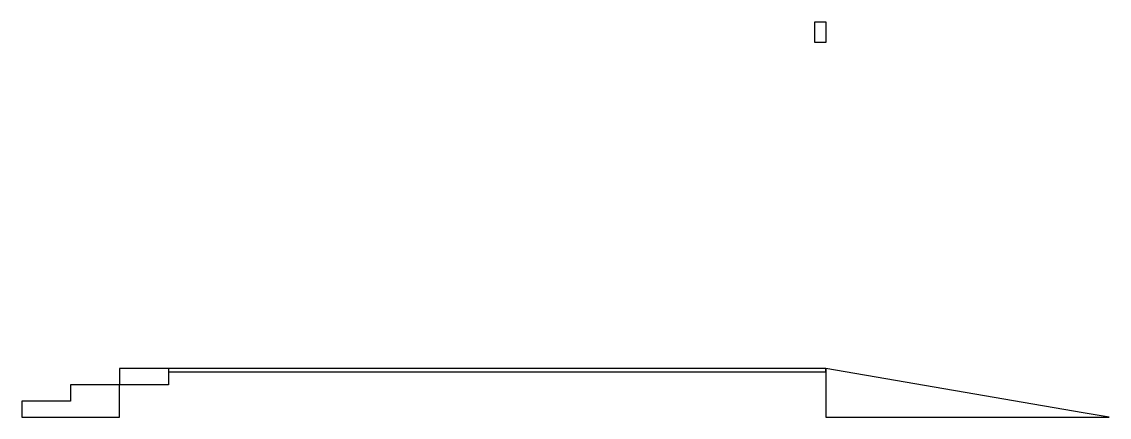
# Model space of a CAD drawing. Extents: x 1.8 to 11.9, y -2.2 to 1.5.
import ezdxf

# ---------------------------------------------------------------- set-up
doc = ezdxf.new("R2010")
doc.units = 0
doc.layers.add('SECTIONCUTEDGES', color=7, linetype='CONTINUOUS')

msp = doc.modelspace()

# ---------------------------------------------------------------- linework, layer by layer
at = {"layer": 'SECTIONCUTEDGES'}
for p, q in [((9.145, 1.489), (9.245, 1.489)), ((9.145, 1.297), (9.145, 1.489)), ((9.245, 1.489), (9.245, 1.297)), ((9.245, 1.297), (9.145, 1.297)), ((3.195, -1.703), (2.745, -1.703)), ((2.745, -1.703), (2.745, -1.853)), ((9.245, -1.703), (3.195, -1.703)), ((3.195, -1.703), (3.195, -1.733)), ((3.195, -1.703), (3.195, -1.853)), ((3.195, -1.733), (9.245, -1.733)), ((9.245, -1.733), (9.245, -1.703)), ((11.616, -2.111), (9.245, -1.703)), ((9.245, -1.703), (9.245, -1.733)), ((9.245, -1.733), (9.245, -2.111)), ((2.295, -1.853), (2.295, -2.003)), ((2.745, -1.853), (2.295, -1.853)), ((2.745, -2.153), (2.745, -1.853)), ((3.195, -1.853), (2.745, -1.853)), ((1.845, -2.003), (1.845, -2.153)), ((2.295, -2.003), (1.845, -2.003)), ((1.845, -2.153), (2.745, -2.153)), ((9.245, -2.111), (9.245, -2.153)), ((9.245, -2.153), (11.855, -2.153)), ((11.855, -2.153), (11.616, -2.111))]:
    msp.add_line(p, q, dxfattribs=at)

doc.saveas('drawing.dxf')
